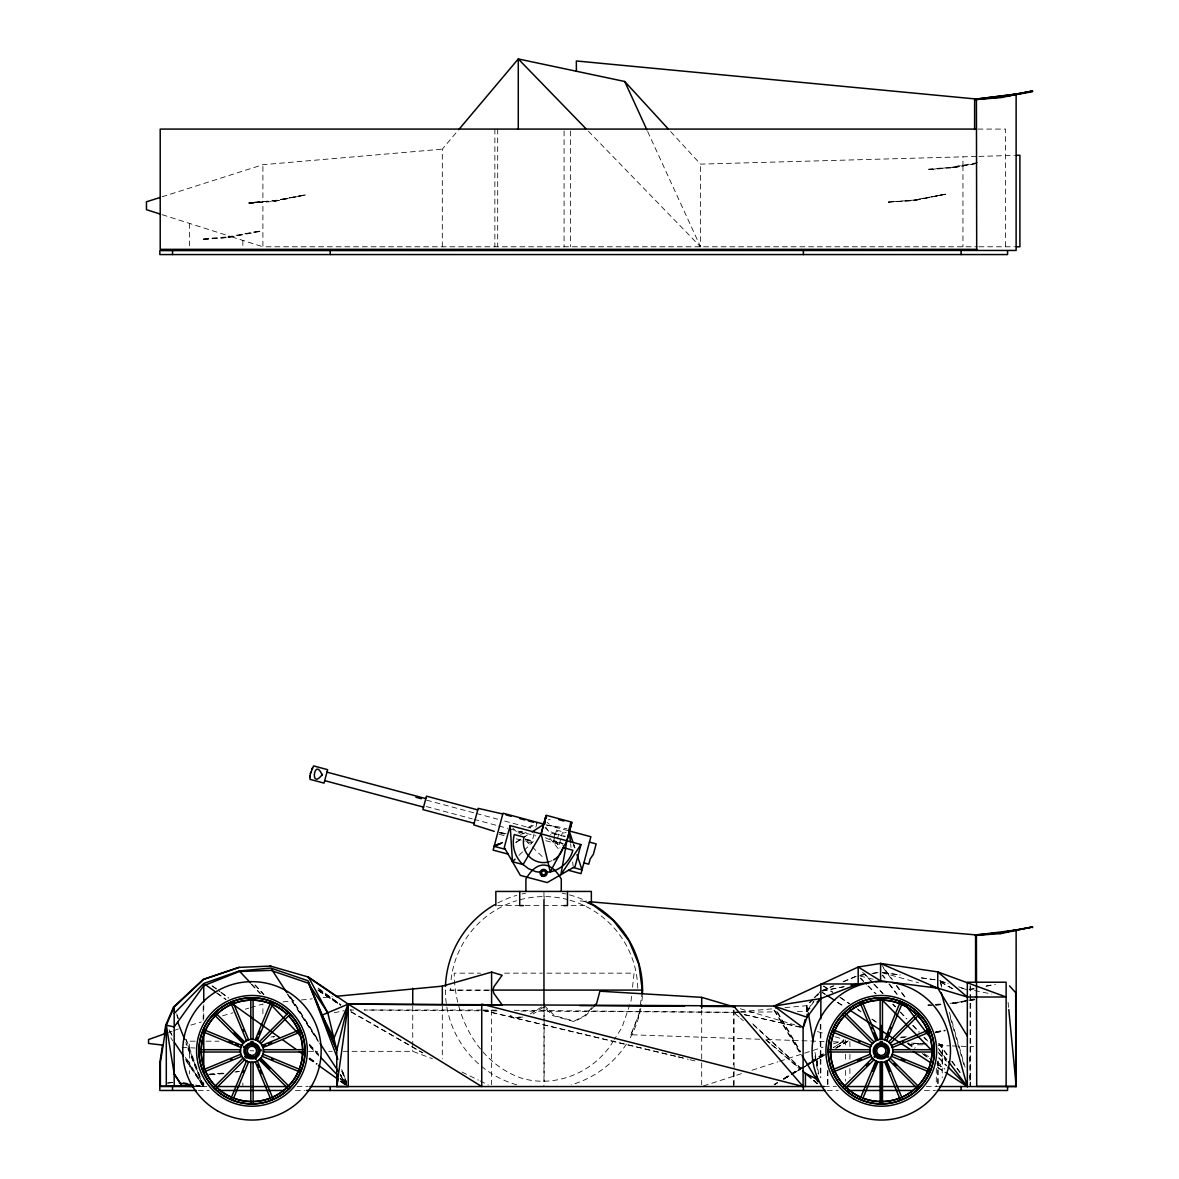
<?xml version="1.0" encoding="UTF-8"?>
<svg xmlns="http://www.w3.org/2000/svg" width="1179" height="1179" viewBox="0 0 1179 1179"><rect width="100%" height="100%" fill="white"/><g stroke="black" fill="none" stroke-linecap="round" stroke-linejoin="round"><path stroke-width="0.75" stroke-dasharray="5 3.75" d="M631.001 1001.236L631.767 994.221M632.533 987.206L634.066 973.161L545.921 973.161M639.165 1013.925L641.612 995.415M759.718 1039.244L630.883 1034.749L639.165 1013.336M534.102 833.848L531.67 842.956L526.541 841.585M535.885 827.231L537.182 822.352M553.865 838.225L556.075 829.987L566.008 832.639M553.172 842.661L556.282 831.018L559.332 831.829L556.223 843.471M559.273 844.297L562.383 832.654L565.434 833.465L565.124 834.644M562.678 843.766L559.76 842.469M629.881 1004.508L622.011 1027.41L614.392 1039.392M630.883 1034.749L638.812 1015.605M613.448 1040.88C595.174 1071.932 555.692 1088.762 520.853 1077.945C477.981 1062.751 454.504 1016.814 454.195 973.161L480.531 973.161M812.758 999.129L806.48 1005.643L806.48 1011.553L813.392 1001.443M817.327 995.651L820.289 991.318L814.011 997.832M797.372 1011.656L807.04 1011.582L813.952 1001.472M442.317 246.779L442.317 149.158L457.496 131.12M591.77 1007.647L584.755 1015.605L574.129 1021.132L554.439 1015.605L544.904 1006.247M594.29 1006.026L585.845 1015.605L574.202 1021.648L552.642 1015.605L543.961 1006.895L533.055 1014.014M813.318 999.158L807.04 1005.672L784.963 1007.603M814.571 997.861L820.849 991.347M518.966 855.379L522.886 851.577M524.183 850.324L533.306 841.467M806.48 1011.553L811.506 1006.807M541.647 1006.999L530.27 1013.955M516.078 842.263L525.303 836.22M515.739 842.558L521.693 838.696M523.196 837.724L529.15 833.862M783.829 1078.756L790.004 1074.88M791.551 1073.907L810.076 1062.235M811.624 1061.262L823.974 1053.495M777.3 1082.646L774.205 1084.592L777.285 1082.867M783.504 1078.756L789.724 1074.88M791.271 1073.907L800.585 1068.071M811.447 1061.262L823.87 1053.495M809.118 1064.018L813.304 1061.409M814.704 1060.54L823.399 1055.249M808.087 1064.593L810.916 1062.824M812.331 1061.955L823.915 1054.91M777.683 1082.779L774.574 1084.665L777.742 1082.794M783.888 1079.036L793.202 1073.406M794.749 1072.477L800.968 1068.719M774.102 1084.724L777.123 1082.926M784.639 1078.402L799.701 1069.368M784.02 1079.065L790.298 1075.336M791.861 1074.393L799.701 1069.736M801.278 1068.793L810.695 1063.193M812.257 1062.264L824.534 1054.954M836.486 1047.851L849.867 1039.893M783.475 1079.212L789.679 1075.543M791.227 1074.629L800.512 1069.132M802.059 1068.218L806.701 1065.477M814.453 1060.894L826.464 1053.79M835.808 1048.264L849.956 1039.893M823.193 1055.691L816.959 1059.464L816.959 1067.054M835.852 1048.013L846.743 1041.691M836.162 1047.836L846.89 1041.661M823.679 1055.367L817.548 1059.066L817.548 1067.201M805.021 1066.42L807.718 1064.888M518.053 833.008L521.251 831.239M527.617 827.687L533.999 824.136M519.32 833.376L522.503 831.608M528.885 828.041L536.858 823.605M520.602 834.481L523.903 832.993M522.769 833.877L526.143 832.418M821.91 990.625L833.273 985.836M843.014 981.724L857.619 975.549M822.47 990.655L833.833 985.865M843.574 981.753L858.179 975.578M548.824 861.908L552.081 860.567M168.671 1032.406L172.016 1031.227M173.696 1030.638L178.722 1028.854M703.406 1085.977L743.286 1073.052M751.966 1070.237L777.978 1061.807M779.702 1061.247L823.06 1047.188M833.465 1043.828L843.869 1040.453M162.098 196.819L262.902 164.706L442.317 149.158M190.851 1025.111L201.403 1022.016M222.492 1015.841L233.029 1012.761M245.335 1009.165L248.843 1008.133M250.596 1007.618L262.902 1004.022L262.902 1014.618M548.353 819.773L550.254 819.376M546.747 825.727L551.919 825.359L567.114 828.896M974.193 988.945L970.081 989.667L991.937 994.089M986.057 986.307L995.489 984.465M520.366 1016.932L514.221 1017.845L510.699 1015.605M522.886 1017.005L514.147 1018.361L509.829 1015.605M822.058 990.964L845.181 986.396M822.618 990.994L843.958 986.779M334.217 1012.776L344.15 1010.683M969.094 989.358L974.385 988.341M986.175 985.924L993.779 984.598M273.734 201.373L305.243 194.83L273.734 200.739L248.681 202.714M248.681 203.348L274.486 201.373L306.024 194.83L274.486 200.739L249.727 202.714M228.564 237.421L260.588 230.878L227.989 236.802L229.035 236.802L203.23 238.777M203.23 239.396L227.989 237.421L259.852 231.511M977.583 162.614L952.603 167.094L962.948 165.163L962.948 156.836M952.603 167.727L977.583 163.233L953.649 167.727L927.844 169.688L953.634 167.094L928.89 169.069M944.718 194.211L913.165 200.739L945.75 194.211L913.209 200.121L888.406 202.095L914.182 200.739M888.465 202.095L914.226 200.121L945.764 194.211M234.96 1072.035L238.467 1071.372M236.08 1072.035L239.588 1071.372M974.709 999.704L952.558 1003.638L968.342 1000.057M970.081 999.733L973.589 999.07M953.104 1003.02L974.709 999.07M952.558 1003.638L973.839 999.763M935.92 1031.772L945.249 1030.122M935.286 1032.097L944.04 1030.461M935.92 1032.391L944.674 1030.755M935.286 1032.73L945.249 1030.755M861.068 975.048L864.516 974.532M873.123 973.25L880.02 972.233M859.904 975.328L865.077 974.561M871.959 973.53L880.58 972.262M283.004 1001.899L293.969 1000.75M301.279 999.984L312.243 998.819M323.208 997.67L332.345 996.712M167.315 1083.044L173.622 1082.366M167.875 1083.074L174.183 1082.396M739.13 1017.094L733.544 1012.304L739.484 1011.833M740.618 1011.656L776.593 1008.458M203.805 239.396L229.035 237.421L227.989 237.421M270.978 1036.945L274.515 1036.665L270.978 1037.579M935.419 1004.42L942.522 1003.86M950.141 1003.3L953.678 1003.02L950.141 1003.933M933.68 1005.201L928.359 1004.994M935.419 1005.053L942.522 1004.493M928.934 1005.613L927.814 1004.994L934.24 1005.201M935.993 1005.053L941.299 1004.626M208.506 1074.275L224.423 1073.008M209.626 1074.275L223.774 1073.141M210.275 1074.762L224.423 1073.627M901.301 1037.034L907.182 1036.606M900.108 1037.8L907.182 1037.225M249.388 202.714L262.902 201.638L262.902 164.706M249.388 203.348L262.902 202.272L262.902 246.779L977.583 246.779M670.689 131.621L700.503 164.132L977.155 156.439M978.938 156.394L1014.515 155.392M733.544 1012.304L739.572 1012.275M740.839 1012.23L777.315 1011.862M977.981 129.086L1005.569 129.086L1005.569 249.344M978.938 246.779L1014.515 246.779M497.671 905.59L519.718 905.59M525.23 905.59L541.75 905.59M543.593 905.59L563.798 905.59M571.152 905.59L587.673 905.59M504.583 973.161L542.34 973.161M489.565 990.095L445.382 990.095A98.579 98.579 0 0 0 479.632 1064.784M488.489 990.242L450.481 990.242A93.642 93.642 0 0 1 450.54 986.764M952.558 1003.02L953.678 1003.02M481.739 1010.035L364.119 1010.005L482.358 1010.83M195.139 1041.19L189.627 1041.19L189.627 1073.833M206.148 1041.19L218.999 1041.19M939.368 1044.682L942.301 1044.682L942.213 1077.812M308.589 1051.329L317.726 1051.329M328.69 1051.329L332.345 1051.329M343.31 1051.329L412.738 1051.329L432.457 1058.757M195.139 1086.537L206.856 1086.537M297.02 1086.566L308.22 1086.537M824.401 1086.537L836.412 1086.537M926.237 1086.537L938.027 1086.566M198.19 1090.472L209.199 1090.472M295.384 1090.472L304.565 1090.472M827.245 1090.472L838.24 1090.472M924.439 1090.472L935.448 1090.472M483.641 1010.816L497.052 1010.919M520.941 1011.066L734.104 1012.334L736.904 1014.721M483.022 1010.02L496.477 1010.167M514.339 1010.3L734.104 1012.334M203.761 1082.853L203.761 1086.566L196.068 1086.404L203.201 1086.507L203.201 1080.981M196.525 1086.36L203.761 1086.537L185.516 1037.446M767.028 1039.495L824.092 1041.484M833.258 1041.794L849.838 1042.383M908.685 1044.432L923.408 1044.933M938.071 1045.449L950.569 1045.891M952.352 1045.95L968.431 1046.51M970.214 1046.569L973.78 1046.701M182.067 1047.394L195.139 1048.028M250.036 1050.71L253.721 1050.887M911.514 1043.091L926.458 1043.872M938.631 1044.506L942.301 1044.682L942.213 1065.61L937.762 1062.647M927.092 1044.122L912.59 1043.371L921.772 1043.813M585.152 901.36L579.302 900.859L579.302 902.967M882.364 972.498L900.225 974.959M921.669 977.907L937.747 980.117M883.587 972.719L899.665 974.93M921.108 977.877L937.187 980.088M196.245 1085.535L203.761 1086.537L185.884 1042.354M195.301 1085.063L203.761 1086.537L185.958 1057.401M744.715 1014.692L801.337 1027.307M744.155 1014.662L800.777 1027.277M859.904 975.991L873.123 979.218M483.537 1010.462L676.348 1056.369M678.131 1056.797L685.279 1058.491M482.977 1010.432L688.285 1059.317M690.069 1059.729L697.216 1061.439M546.378 824.814L567.806 830.561M555.088 833.641L565.139 836.22M565.05 836.559L549.856 833.022M426.592 800.158L474.533 812.994M476.301 813.466L497.612 819.184M504.627 821.056L530.653 828.026M426.282 806.539L472.248 818.86M474.017 819.331L496.993 825.492M498.761 825.963L507.604 828.321M509.372 828.808L535.885 835.911M553.658 840.833L556.709 841.644M553.614 840.981L556.665 841.806M559.716 842.617L562.766 843.442M553.526 841.32L563.09 843.884M553.054 841.275L562.987 843.928M545.789 840.686L564.608 845.726M501.326 832.521L506.204 833.833M525.274 838.932L532.245 840.804M499.675 832.521L504.789 833.892M525.303 839.389L532.127 841.216M499.395 832.728L506.263 834.57M526.91 840.096L532.068 841.482M499.203 834.26L504.332 835.631M516.284 838.829L524.832 841.128M882.305 972.734L918.692 982.859M740.294 1008.752L794.69 1024.846M817.519 1031.581L824.534 1033.659M835.071 1036.768L843.84 1039.362M162.186 214.696L230.494 236.463M231.6 236.817L262.902 246.779M939.486 980.677L948.196 983.507M958.63 986.882L967.325 989.697M940.665 981.223L947.636 983.478M961.548 987.987L966.765 989.667M583.959 901.272L590.635 904.028M462.021 1072.094L478.453 1080.111M480.104 1080.922L488.312 1084.931M940.871 981.901L954.872 989.903M940.311 981.871L954.312 989.874M351.401 1011.862L422.922 1052.847M350.841 1011.833L422.362 1052.818M822.382 992.35L825.477 994.354M837.812 1002.371L843.972 1006.38M938.027 1067.526L944.202 1071.534M821.822 992.32L824.917 994.324M837.252 1002.342L843.412 1006.35M937.467 1067.496L945.175 1072.507M317.947 990.08L340.643 1005.053M318.905 991.053L340.083 1005.009M908.081 1042.914L915.494 1047.851M924.41 1053.775L930.349 1057.71M318.61 990.124L340.819 1005.053M318.05 990.095L340.259 1005.024M823.87 986.057L832.949 992.276M840.524 997.463L849.602 1003.683M857.162 1008.856L860.184 1010.934M872.298 1019.216L878.34 1023.357M907.093 1043.047L914.653 1048.234M922.229 1053.407L929.789 1058.595M937.364 1063.767L944.924 1068.955M823.31 986.027L832.389 992.246M839.964 997.434L849.042 1003.653M858.12 1009.858L861.142 1011.936M871.738 1019.187L877.78 1023.328M908.051 1044.049L914.108 1048.205M923.186 1054.409L929.229 1058.565M936.804 1063.738L944.364 1068.926M217.157 993.042L226.103 999.424M309.487 1058.934L316.945 1064.254M345.241 1084.444L340.775 1081.246L345.27 1084.371M216.597 993.013L225.543 999.394M308.927 1058.904L316.385 1064.224M340.215 1081.217L344.681 1084.415M545.332 837.783L553.673 841.364M318.05 988.061L341.026 1004.803M318.919 989.078L340.466 1004.773M212.603 985.953L219.972 991.421M221.446 992.512L228.814 997.979M309.885 1058.123L317.254 1063.591M212.043 985.924L219.412 991.392M220.886 992.482L228.254 997.95M309.325 1058.094L316.694 1063.561M340.289 1081.069L344.71 1084.341M766.276 1039.863L799.863 1068.601M813.849 1080.583L818.049 1084.164L814.173 1080.406M740.53 1018.288L743.33 1020.675M765.716 1039.834L769.916 1043.43M771.317 1044.623L800.703 1069.766M813.289 1080.553L817.489 1084.135L813.613 1080.377M752.777 1023.814L800.821 1068.115M753.558 1025.023L800.276 1068.086M512.762 828.1L517.964 833.126M525.775 840.686L530.977 845.726M532.274 846.979L543.991 858.312M557.328 827.746L550.622 825.212L547.085 822.367M555.736 833.7L549.031 831.166L545.081 827.82M860.758 978.202L863.323 980.81M868.451 986.027L876.159 993.868M939.073 1057.843L946.781 1065.669M860.198 978.172L866.609 984.701M867.891 985.998L875.599 993.838M938.513 1057.814L946.221 1065.639M588.365 131.193L700.503 246.779L700.503 164.132M251.775 984.244L260.544 993.543M309.384 1045.375L318.153 1054.674M340.702 1078.593L345.712 1083.899L340.79 1078.446M251.215 984.214L259.984 993.514M310.077 1046.672L318.846 1055.971M340.142 1078.564L346.405 1085.211L340.23 1078.417M864.428 973.662L873.182 982.962M874.435 984.288L883.174 993.588M893.166 1004.213L895.672 1006.866M900.668 1012.171L906.916 1018.818M913.165 1025.465L919.414 1032.097M924.41 1037.417L928.168 1041.396M938.16 1052.022L945.661 1059.995M862.63 972.292L872.622 982.932M873.875 984.259L882.614 993.558M892.621 1004.184L895.112 1006.837M900.108 1012.142L906.356 1018.789M912.605 1025.435L918.854 1032.067M923.85 1037.387L926.355 1040.04M938.852 1053.333L946.339 1061.292M255.342 985.025L264.008 994.501M309.826 1044.594L318.492 1054.07M254.782 984.996L263.448 994.472M309.266 1044.565L317.932 1054.041M549.591 837.886L558.61 849.175M882.806 975.18L885.031 978.113M889.482 983.979L897.263 994.236M938.41 1048.455L947.312 1060.186M882.246 975.151L884.471 978.084M888.922 983.949L896.703 994.206M938.956 1049.899L946.752 1060.157M880.58 963.435L892.518 979.749M896.851 985.688L906.622 999.04M939.177 1043.548L947.857 1055.411M952.205 1061.351L960.885 1073.214M883.277 967.856L891.958 979.72M896.291 985.659L906.061 999.011M938.617 1043.518L947.297 1055.382M951.645 1061.321L960.325 1073.185M545.789 827.113L550.873 834.599M554.955 840.583L560.04 848.069M185.53 1059.14L203.761 1086.537M170.808 1037.8L172.827 1040.836M185.987 1060.628L203.201 1086.507L185.575 1039.112M287.882 994.236L318.05 1040.409M346.199 1083.486L340.171 1074.261L346.228 1083.472M287.322 994.206L318.492 1041.912M340.613 1075.764L346.655 1084.989L340.702 1075.72M290.638 996.948L318.433 1040.217M290.078 996.918L317.873 1040.187M169.113 1029.812L172.856 1035.943M169.481 1031.316L172.296 1035.914M185.412 1057.371L203.201 1086.507L186.002 1044.034M774.559 1010.285L800.069 1052.316M773.999 1010.256L800.453 1053.834M777.742 1012.363L800.674 1051.83M777.182 1012.334L800.114 1051.801M647.684 131.576L700.503 246.779M341.733 1069.5L346.272 1081.438L341.998 1069.456M341.822 1071.166L346.361 1083.118M176.703 1013.748L178.589 1018.818M176.776 1015.414L178.029 1018.789M342.072 1071.136L346.42 1083.118M573.274 844.37L574.438 847.775M573.672 844.488L574.777 847.863M573.864 844.532L574.954 847.907M940.282 980.722L942.301 987.781M949.39 1012.466L965.085 1067.157M940.223 982.461L941.741 987.751M950.348 1017.742L964.525 1067.128M807.969 1011.066L807.04 1005.672L807.04 1011.582M815.013 1052.405L818.698 1073.981M806.48 1005.643L807.409 1011.037M815.072 1055.971L818.138 1073.951M570.636 843.751L571.049 847.406M572.67 862.041L573.082 865.71M1008.089 1002.356L1008.62 1007.839M969.713 1057.268L970.582 1084.739M969.742 1075.557L970.022 1084.709M970.641 985.88L970.641 1086.537M970.081 985.85L970.081 1086.507M962.948 165.782L962.948 246.779M937.953 1061.071L937.953 1084.709M937.939 1061.071L937.939 1084.709M936.288 1068.277L936.288 1086.537M849.867 1041.676L849.956 1047.07M849.956 1054.247L849.867 1059.626M849.867 1068.587L849.956 1077.562M845.594 1039.893L845.594 1047.07M845.594 1054.247L845.594 1061.424M845.594 1070.385L845.594 1081.158M827.938 1070.606L827.938 1086.537M827.57 1070.724L827.57 1086.537M820.849 1024.286L820.849 1077.414M820.289 1024.256L820.289 1077.385M734.104 1010.226L734.104 1086.566M733.544 1010.197L733.544 1064.814M733.544 1071.991L733.544 1086.537M701.682 1010.094L701.682 1061.056M701.682 1062.869L701.682 1084.709M570.371 130.928L570.371 246.779M564.078 130.928L564.078 246.779M544.123 896.585L544.123 899.783M544.123 1002.99L544.123 1016.946M544.123 1018.685L544.123 1081.644M543.961 891.516L543.961 899.798M543.961 1006.483L543.961 1086.537M497.7 129.086L497.7 246.779M494.871 129.086L494.871 246.779M491.599 1010.241L491.599 1084.724M442.317 1006.129L442.317 1058.845M412.738 1006.276L412.738 1051.329M242.859 240.398L242.859 250.611M242.859 1082.911L242.859 1086.537M203.761 1004.817L203.761 1018.45M203.201 1006.601L203.201 1020.262M189.627 223.435L189.627 246.986M642.378 995.592A98.579 98.579 0 0 1 641.14 1006.615M640.801 1008.443A98.579 98.579 0 0 1 629.321 1039.377M626.447 1044.063A98.579 98.579 0 0 1 571.226 1084.813M516.682 1084.813A98.579 98.579 0 0 1 481.047 1065.978M497.877 902.952A98.579 98.579 0 0 1 516.682 895.362M521.988 893.991A98.579 98.579 0 0 1 525.598 893.24M562.309 893.24A98.579 98.579 0 0 1 565.92 893.991M569.472 894.876A98.579 98.579 0 0 1 586.744 901.287M451.071 979.764A93.642 93.642 0 0 1 516.549 900.741M519.895 899.783A93.642 93.642 0 0 1 566.686 899.341M570.032 900.24A93.642 93.642 0 0 1 637.78 990.242M844.046 1040.865L833.244 1047.659L844.046 1040.865M353.7 1010.035L350.045 1010.035L353.729 1010.064"/><path stroke-width="1.5" d="M271.155 1001.472L255.268 1039.819L257.405 1040.703L273.292 1002.356L271.155 1001.472A48.634 48.634 0 0 0 253.102 997.876L250.803 997.876A48.634 48.634 0 0 0 232.749 1001.472L230.612 1002.356A48.634 48.634 0 0 0 215.3 1012.584L213.679 1014.205A48.634 48.634 0 0 0 203.451 1029.518L202.567 1031.64A48.634 48.634 0 0 0 198.971 1049.693L198.971 1052.007A48.634 48.634 0 0 0 202.567 1070.06L203.451 1072.183A48.634 48.634 0 0 0 213.679 1087.495L215.3 1089.116A48.634 48.634 0 0 0 230.612 1099.344L232.749 1100.228A48.634 48.634 0 0 0 250.803 1103.824L253.102 1103.824A48.634 48.634 0 0 0 271.155 1100.228L273.292 1099.344A48.634 48.634 0 0 0 288.59 1089.116L290.226 1087.495A48.634 48.634 0 0 0 300.453 1072.183L301.338 1070.06A48.634 48.634 0 0 0 304.919 1052.007L304.919 1049.693A48.634 48.634 0 0 0 301.338 1031.64L300.453 1029.518L262.092 1045.405L262.976 1047.527L301.338 1031.64M828.321 1049.693L828.321 1052.007A48.634 48.634 0 0 0 831.917 1070.06L832.787 1072.183A48.634 48.634 0 0 0 843.014 1087.495L844.65 1089.116A48.634 48.634 0 0 0 859.948 1099.344L862.085 1100.228A48.634 48.634 0 0 0 880.138 1103.824L882.452 1103.824A48.634 48.634 0 0 0 900.491 1100.228L902.628 1099.344A48.634 48.634 0 0 0 917.94 1089.116L919.561 1087.495A48.634 48.634 0 0 0 929.789 1072.183L930.673 1070.06A48.634 48.634 0 0 0 934.269 1052.007L934.269 1049.693A48.634 48.634 0 0 0 930.673 1031.64L929.789 1029.518A48.634 48.634 0 0 0 919.561 1014.205L917.94 1012.584A48.634 48.634 0 0 0 902.628 1002.356L900.491 1001.472A48.634 48.634 0 0 0 882.452 997.876L880.138 997.876A48.634 48.634 0 0 0 862.085 1001.472L859.948 1002.356A48.634 48.634 0 0 0 844.65 1012.584L843.014 1014.205A48.634 48.634 0 0 0 832.787 1029.518L831.917 1031.64A48.634 48.634 0 0 0 828.321 1049.693L869.822 1049.693L869.822 1052.007L828.321 1052.007M309.944 777.212L310.062 775.753M816.502 1075.44L816.089 1078.726L805.434 1073.376L805.434 1086.537M322.28 775.443C314.233 755.297 309.443 791.669 322.442 774.294M641.833 993.735L642.304 990.095L638.9 964.569L628.982 940.798L613.213 920.386L593.774 905.472L587.584 902.657M322.501 1016.681L321.985 1015.178L348.218 1004.125L481.739 1086.537L481.739 1004.125L803.105 1086.552L803.105 1027.69L774.072 1006.055L858.179 967.016L880.58 963.435L937.747 971.894L1006.129 997.007L967.325 997.007L937.762 988.164L880.58 980.884L858.179 983.964L820.849 998.539L774.072 1006.055L348.218 1004.125L336.767 1086.537L348.218 1086.537L348.218 1004.125L308.485 977.067L270.227 966.028M337.857 1079.242L336.767 1086.537L336.767 1050.194L327.762 1012.732L308.485 977.067M162.643 1044.727L159.828 1062.485L159.828 1086.139L192.914 1086.272M164.338 1034.071L165.738 1025.185L173.622 1006.94L203.201 979.366L238.689 967.399L270.787 966.058M239.249 967.428L203.761 979.395L174.183 1006.969L166.298 1025.214L160.388 1062.515L160.388 1086.168M310.386 773.689L309.93 779.319L324.033 783.107L327.629 769.681L313.555 765.908L310.386 773.689L310.711 772.333M510.168 825.58L512.452 861.702L523.108 864.561L541.132 833.877L546.113 815.264L571.903 822.176L566.907 840.774L560.895 874.685L580.952 844.547L510.168 825.58L504.273 847.539L520.366 875.393L547.203 882.585L575.057 866.506L580.952 844.547M805.08 1019.643L803.105 1027.69L807.04 1017.241L820.849 998.539L817.076 1002.091M174.183 1013.483L203.761 983.478L239.249 970.965L270.787 968.077L307.984 980.736L336.767 1050.194L348.218 1004.125L500.736 1005.097M544.875 823.576L545.287 822.028M546.216 818.535L546.525 817.386M568.823 829.987L570.739 822.839M230.612 1099.344L246.499 1060.997L248.622 1061.881L232.749 1100.228M243.095 1072.227L243.64 1070.915M256.359 1040.187L257.582 1037.269M258.79 1034.337L260.132 1031.109M859.948 1099.344L875.835 1060.997L877.972 1061.881L862.085 1100.228M900.491 1001.472L884.618 1039.819L886.741 1040.703L902.628 1002.356M872.843 1071.225L873.241 1070.281M873.845 1068.822L876.881 1061.513M886.917 1037.269L888.73 1032.878M890.425 1028.795L891 1027.41M348.218 1004.125L333.908 1038.301L321.985 1015.178M311.875 769.047L312.509 767.735M243.419 1047.32L243.935 1046.289M834.423 1031.433L834.924 1030.402A46.32 46.32 0 0 1 844.65 1015.841M566.907 840.774L550.239 871.826L541.132 833.877M458.675 129.719L518.274 58.95L624.723 81.484L668.213 128.909M216.066 1014.972A50.741 50.741 0 0 1 251.952 1000.116L250.803 1000.19A46.32 46.32 0 0 0 233.634 1003.609L231.497 1004.493A46.32 46.32 0 0 0 216.936 1014.205L215.315 1015.841A46.32 46.32 0 0 0 205.588 1030.402L205.072 1031.433A50.741 50.741 0 0 0 201.241 1049.192M215.3 1012.584L244.657 1041.927L243.021 1043.562L213.679 1014.205M288.59 1089.116L259.233 1059.774L260.868 1058.138L290.226 1087.495M287.823 1086.729L288.59 1085.859A46.32 46.32 0 0 0 298.316 1071.298L299.201 1069.176A46.32 46.32 0 0 0 302.605 1052.007L302.694 1050.843A50.741 50.741 0 0 1 287.823 1086.729L286.954 1087.495A46.32 46.32 0 0 1 272.408 1097.207L271.362 1097.723A50.741 50.741 0 0 1 253.603 1101.554M887.816 1057.371L888.583 1056.502M917.174 1086.729L917.925 1085.859A46.32 46.32 0 0 0 927.652 1071.298M594.29 1006.026L596.692 1003.285L599.89 991.2L701.682 997.346L735.018 1007.205M213.679 1087.495L243.021 1058.138L244.657 1059.774L215.3 1089.116M288.59 1012.584L259.233 1041.927L260.868 1043.562L290.226 1014.205L288.59 1012.584A48.634 48.634 0 0 0 274.604 1002.931M843.014 1087.495L872.372 1058.138L874.007 1059.774L844.65 1089.116M917.94 1012.584L888.583 1041.927L890.219 1043.562L919.561 1014.205M866.418 1065.728L868.658 1063.487M512.452 861.702L515.061 859.182M532.127 831.932L544.05 824.195M498.923 843.663L494.134 846.33L505.305 849.322M255.475 1059.376L256.521 1058.86M862.085 1001.472L877.972 1039.819L875.835 1040.703L859.948 1002.356M900.491 1100.228L884.618 1061.881L886.741 1060.997L902.628 1099.344M502.401 842.631L494.134 846.33L500.869 843.398M202.567 1070.06L240.914 1054.173L241.798 1056.296L203.451 1072.183M230.568 1059.7L231.895 1059.155M262.608 1046.436L265.54 1045.228M268.458 1044.004L271.701 1042.678M831.917 1070.06L870.264 1054.173L871.148 1056.296L832.787 1072.183M929.789 1029.518L891.442 1045.405L892.326 1047.527L930.673 1031.64M857.855 1060.555L858.887 1060.127M859.918 1059.7L861.23 1059.155M902.672 1042L903.689 1041.573M165.311 1033.585L148.554 1039.51L148.554 1043.444L162.673 1045.11M160.359 197.379L146.461 201.801L146.461 209.685L160.462 214.151M336 996.329L442.317 986.145L491.599 972.085L502.151 975.254L493.824 986.852L493.043 990.095L493.824 993.322L502.357 1005.201M851.076 985.364L858.179 983.964L858.179 967.016L880.58 980.884L880.58 963.435L937.747 988.164L967.325 1036.105M1004.788 96.059L1032.539 91.063L1000.986 97.606L975.121 99.567L1001 96.973L1032.539 91.063M1007.102 96.251L1010.727 95.573M1013.896 94.968L1032.539 91.682M1005.142 931.911L1032.539 926.989L1001 933.517L975.121 935.492L992.806 933.459M1032.539 926.989L1001 932.898L975.121 934.873M546.732 872.283L551.448 871.664A30.315 30.315 0 0 0 572.876 850.236L563.12 847.613A20.22 20.22 0 0 1 553.703 859.889M975.121 99.567L982.195 99.007M996.343 933.178L1001 933.517M250.803 1041.705L253.102 1041.705M882.452 997.876L882.452 1039.392L880.138 1039.392L880.138 997.876M880.138 1041.705L882.452 1041.705M880.138 1103.824L880.138 1062.308L882.452 1062.308L882.452 1103.824M1016.313 155.348L1019.894 155.245L1019.894 246.779L1016.313 246.779M975.121 98.948L976.241 99.567M976.463 129.086L160.211 129.086L160.211 249.344L976.684 249.344M523.388 905.59L519.718 905.59L519.718 891.442M563.798 905.59L567.467 905.59L567.467 891.442M1032.539 927.608L1031.419 926.989M975.121 935.492L976.241 934.873M858.179 983.964L820.849 983.993L820.849 1018.818M491.26 990.095L642.526 990.095M198.971 1049.693L240.487 1049.693L240.487 1052.007L198.971 1052.007M304.919 1049.693L263.418 1049.693L263.418 1052.007L304.919 1052.007M934.269 1049.693L892.754 1049.693L892.754 1052.007L934.269 1052.007M1016.121 1086.375L976.698 1086.375L976.418 934.976L1016.121 930.054L1016.269 1086.566L939.118 1086.537M194.52 1086.537L159.828 1086.537L159.828 1090.472L196.348 1090.472M216.523 1086.537L287.868 1086.566M309.812 1086.566L824.401 1086.537M845.579 1086.537L917.1 1086.537M218.366 1090.472L284.39 1090.472M306.393 1090.472L825.403 1090.472M847.406 1090.472L913.43 1090.472M937.276 1090.472L1007.573 1090.472L1007.573 1086.537M579.744 1005.613L684.483 1006.276M701.019 1006.38L734.104 1006.601L803.105 1086.552M193.061 1086.39L165.738 1085.992L190.541 1086.198M589.751 901.758L975.578 934.873L975.578 982.372M540.454 872.283L535.752 871.664L528.428 868.643L522.15 863.824A30.315 30.315 0 0 1 514.309 834.54L524.066 837.149A20.22 20.22 0 0 0 548.824 861.908M179.4 1083.133L193.327 1085.078M183.482 1082.985L186.857 1083.575M166.298 1086.021L166.298 1025.214L174.183 1026.909L203.761 985.688L239.249 971.525L270.787 970.376L308.25 983.168L327.762 1012.732M545.951 815.868L541.294 833.258M571.741 822.78L567.07 840.17M558.758 819.626L563.901 821.011M544.669 824.357L503.02 813.201L493.131 850.103L508.075 854.112M568.366 830.709L590.885 836.736L580.996 873.654L568.499 870.294M502.578 813.952L478.158 808.352L473.737 824.873L494.237 831.342M506.012 814.881L511.17 816.266M519.777 818.565L524.935 819.95M528.369 820.864L533.527 822.249M477.746 809.899L426.489 796.164L422.893 809.59L474.15 823.325M589.441 842.115L596.161 843.913L593.376 854.289L590.163 858.99L588.763 864.178L583.885 862.866M326.981 772.142L425.825 798.625M415.936 797.299L421.271 798.728M324.697 780.645L423.556 807.129M573.274 867.538L582.013 869.881L577.003 854.642M930.82 986.234L937.747 988.164L937.747 971.894L967.325 997.007M900.712 1003.977L899.606 1003.609A46.32 46.32 0 0 0 882.452 1000.19L880.138 1000.19A46.32 46.32 0 0 0 862.969 1003.609M232.528 1097.723L233.634 1098.091A46.32 46.32 0 0 0 250.803 1101.51L251.952 1101.584A50.741 50.741 0 0 1 234.076 1098.327M774.072 1006.055L807.04 1017.241L807.04 1014.412M832.787 1029.518L871.148 1045.405L870.264 1047.527L831.917 1031.64M930.673 1070.06L892.326 1054.173L891.442 1056.296L929.789 1072.183M858.887 1041.573L859.918 1042M901.346 1059.155L902.672 1059.7M903.689 1060.127L904.735 1060.555M203.451 1029.518L241.798 1045.405L240.914 1047.527L202.567 1031.64M301.338 1070.06L262.976 1054.173L262.092 1056.296L300.453 1072.183M229.198 1041.425L230.568 1042M231.57 1042.413L232.514 1042.796M235.446 1044.004L238.364 1045.228M271.701 1059.022L272.983 1059.567M827.01 995.356L834.717 1000.367M850.147 1010.388L910.276 1049.472M913.357 1051.476L930.319 1062.515M945.735 1072.536L967.325 1086.566L967.325 982.225L1006.129 982.225L1006.129 1086.566M307.925 977.037L337.356 997.08M205.249 984.553L215.669 991.981M232.057 1003.668L279.703 1037.682M282.695 1039.804L296.091 1049.369M299.068 1051.491L303.534 1054.689M318.433 1065.315L337.783 1079.124M802.663 1071.004L811.049 1078.181M246.293 1058.138L244.657 1056.502M844.65 1012.584L874.007 1041.927L872.372 1043.562L843.014 1014.205M919.561 1087.495L890.219 1058.138L888.583 1059.774L917.94 1089.116M893.933 1063.487L896.173 1065.728M234.002 1032.907L243.788 1042.693M260.102 1059.007L269.888 1068.793M881.302 999.085L931.366 1050.003M948.063 1066.98L967.325 1086.566L941.196 992.541M585.816 128.57L518.274 58.95L518.274 129.086M239.249 970.965L250.523 982.918M269.313 1002.843L300.616 1036.076M320.659 1057.327L338.196 1075.941M1009.519 985.909L1016.269 993.293M874.007 1056.502L874.774 1057.371M845.417 1086.729L844.65 1085.859A46.32 46.32 0 0 1 834.924 1071.298M905.045 1004.493L930.629 1038.198M948.417 1061.645L967.325 1086.566M174.183 1073.892L182.067 1086.021L174.183 1073.892L166.298 1025.214M174.404 1042.398L183.511 1056.089M271.789 969.624L286.88 992.703M320.054 1043.474L338.152 1071.18M801.956 1055.426L818.02 1081.895M928.168 1031.433L927.652 1030.402A46.32 46.32 0 0 0 917.925 1015.841M624.723 81.484L646.932 129.911M308.869 984.097L336.767 1050.194M871.576 1027.41L872.151 1028.795M873.845 1032.878L876.881 1040.187M885.709 1061.513L888.73 1068.822M889.349 1070.281L889.732 1071.225M232.749 1001.472L248.622 1039.819L246.499 1040.703L230.612 1002.356M273.292 1099.344L257.405 1060.997L255.268 1061.881L271.155 1100.228M243.228 1029.812L243.773 1031.109M257.582 1064.431L258.79 1067.363M259.999 1070.281L260.397 1071.225M260.81 1072.227L261.37 1073.597M177.631 1021.972L184.499 1038.964M308.633 982.446L337.828 1059.258M205.072 1070.267L204.704 1069.176A46.32 46.32 0 0 1 201.285 1052.007L201.211 1050.843A50.741 50.741 0 0 0 204.468 1068.719M573.112 842.793L569.221 830.93L570.444 841.924M808.278 1012.864L813.186 1041.632M1008.797 1009.666L1016.269 1086.537M261.104 1049.693L261.178 1050.843M976.418 99.463L976.698 250.449M1016.121 94.556L1016.121 250.449L159.828 250.611L159.828 254.561L1007.573 254.561L1007.573 250.611M1015.708 993.263L1015.708 1086.537M974.62 129.498L974.62 98.874L576.369 60.969L576.369 71.256M961.121 250.611L961.121 254.561M961.121 1086.537L961.121 1090.472M881.288 1025.479L881.288 1039.318M881.288 1062.382L881.288 1103.898M803.4 250.611L803.4 254.561M803.4 1086.537L803.4 1090.472M701.682 997.346L701.682 1008.266M591.357 902.053L591.357 891.442L495.843 891.442L495.843 905.59M561.278 891.442L561.278 879.062C550.637 860.39 536.548 860.39 525.908 879.062L525.908 891.442M543.961 899.798L543.961 1004.67M491.599 972.085L491.599 1004.788M442.317 986.145L442.317 1004.316M412.738 988.253L412.738 1004.464M330.238 250.611L330.238 254.561M330.238 1086.537L330.238 1090.472M253.102 997.876L253.102 1039.392L250.803 1039.392L250.803 997.876M253.102 1103.824L253.102 1062.308L250.803 1062.308L250.803 1103.824M203.761 985.32L203.761 1001.885M203.761 1031.33L203.761 1068.13M174.183 1006.969L174.183 1086.021M173.622 1006.94L173.622 1010.565M172.517 250.611L172.517 254.561M172.517 1086.537L172.517 1090.472M165.738 1025.185L165.738 1030.549M445.441 986.425A98.579 98.579 0 0 1 494.664 904.72M588.409 902.097A98.579 98.579 0 0 1 642.467 993.75M862.969 1098.091A46.32 46.32 0 0 0 880.138 1101.51L882.452 1101.51A46.32 46.32 0 0 0 899.606 1098.091L900.712 1097.723A50.741 50.741 0 0 1 861.878 1097.723M916.304 1087.495A46.32 46.32 0 0 1 901.743 1097.207M860.832 1097.207A46.32 46.32 0 0 1 846.286 1087.495M927.505 1071.785A50.741 50.741 0 0 1 902.23 1097.059M860.361 1097.059A50.741 50.741 0 0 1 835.071 1071.785M830.576 1049.192A50.741 50.741 0 0 1 844.267 1016.165M845.417 1014.972A50.741 50.741 0 0 1 917.174 1014.972M918.323 1016.165A50.741 50.741 0 0 1 931.999 1049.192M892.12 982.505A69.207 69.207 0 0 1 939.324 1088.541A69.207 69.207 0 0 1 823.251 1088.541A69.207 69.207 0 0 1 870.47 982.505M875.864 981.856A69.207 69.207 0 0 1 886.726 981.856M270.271 1098.091A46.32 46.32 0 0 1 253.102 1101.51M231.497 1097.207A46.32 46.32 0 0 1 216.936 1087.495L215.315 1085.859A46.32 46.32 0 0 1 205.588 1071.298M286.63 1087.878A50.741 50.741 0 0 1 272.894 1097.059M231.01 1097.059A50.741 50.741 0 0 1 205.735 1071.785M205.735 1029.915A50.741 50.741 0 0 1 214.917 1016.165M253.603 1000.146A50.741 50.741 0 0 1 286.63 1013.822M288.973 1016.165A50.741 50.741 0 0 1 302.664 1049.192M830.635 1049.693A46.32 46.32 0 0 1 834.039 1032.524M846.286 1014.205A46.32 46.32 0 0 1 860.832 1004.493M901.743 1004.493A46.32 46.32 0 0 1 916.304 1014.205M928.536 1032.524A46.32 46.32 0 0 1 931.955 1049.693M290.226 1014.205A48.634 48.634 0 0 1 299.864 1028.191M201.285 1049.693A46.32 46.32 0 0 1 204.704 1032.524M253.102 1000.19A46.32 46.32 0 0 1 270.271 1003.609L272.408 1004.493A46.32 46.32 0 0 1 286.954 1014.205M288.59 1015.841A46.32 46.32 0 0 1 298.316 1030.402L299.201 1032.524A46.32 46.32 0 0 1 302.605 1049.693M246.558 1047.836C242.417 1054.645 253.736 1060.967 257.346 1053.864C261.473 1046.775 249.919 1040.924 246.558 1047.895M875.894 1047.836C871.767 1054.63 883.027 1060.953 886.682 1053.893C890.956 1046.672 879.062 1041.101 875.909 1047.807M932.029 1050.843L931.955 1052.007A46.32 46.32 0 0 1 928.536 1069.176L928.168 1070.267A50.741 50.741 0 0 0 932.029 1050.843M542.487 870.972L541.382 872.873L542.487 874.789L544.698 874.789L545.803 872.873L544.698 870.972L542.487 870.972M1016.121 94.128L979.336 98.697L1016.121 94.128M834.423 1070.267L834.039 1069.176A46.32 46.32 0 0 1 830.635 1052.007L830.561 1050.843A50.741 50.741 0 0 0 834.423 1070.267M217.349 1110.78A69.207 69.207 0 0 0 321.145 1050.843A69.207 69.207 0 0 0 217.349 990.92A69.207 69.207 0 0 0 217.349 1110.78M878.989 1054.837A4.598 4.598 0 0 0 885.901 1050.843A4.598 4.598 0 0 0 878.989 1046.864A4.598 4.598 0 0 0 878.989 1054.837M877.088 1056.34A6.912 6.912 0 0 0 888.141 1051.756A6.912 6.912 0 0 0 878.65 1044.461A6.912 6.912 0 0 0 877.088 1056.34M854.76 1096.794A53.055 53.055 0 0 0 934.343 1050.843A53.055 53.055 0 0 0 854.76 1004.906A53.055 53.055 0 0 0 854.76 1096.794M853.611 1098.799A55.354 55.354 0 0 0 936.657 1050.843A55.354 55.354 0 0 0 853.611 1002.902A55.354 55.354 0 0 0 853.611 1098.799M875.525 1060.849A11.539 11.539 0 0 0 892.827 1050.843A11.539 11.539 0 0 0 875.525 1040.851A11.539 11.539 0 0 0 875.525 1060.849M877.25 1057.843A8.076 8.076 0 0 0 889.364 1050.843A8.076 8.076 0 0 0 877.25 1043.857A8.076 8.076 0 0 0 877.25 1057.843M249.653 1054.837A4.598 4.598 0 0 0 256.55 1050.843A4.598 4.598 0 0 0 249.653 1046.864A4.598 4.598 0 0 0 249.653 1054.837M248.489 1056.841A6.912 6.912 0 0 0 258.864 1050.843A6.912 6.912 0 0 0 248.489 1044.859A6.912 6.912 0 0 0 248.489 1056.841M225.425 1096.794A53.055 53.055 0 0 0 304.993 1050.843A53.055 53.055 0 0 0 225.425 1004.906A53.055 53.055 0 0 0 225.425 1096.794M218.248 1094.775A55.354 55.354 0 0 0 306.835 1058.079A55.354 55.354 0 0 0 230.76 999.704A55.354 55.354 0 0 0 218.248 1094.775M246.175 1060.849A11.539 11.539 0 0 0 263.492 1050.843A11.539 11.539 0 0 0 246.175 1040.851A11.539 11.539 0 0 0 246.175 1060.849M247.914 1057.843A8.076 8.076 0 0 0 260.014 1050.843A8.076 8.076 0 0 0 247.914 1043.857A8.076 8.076 0 0 0 247.914 1057.843M541.824 875.938A3.537 3.537 0 0 0 547.13 872.873A3.537 3.537 0 0 0 541.824 869.822A3.537 3.537 0 0 0 541.824 875.938"/></g></svg>
